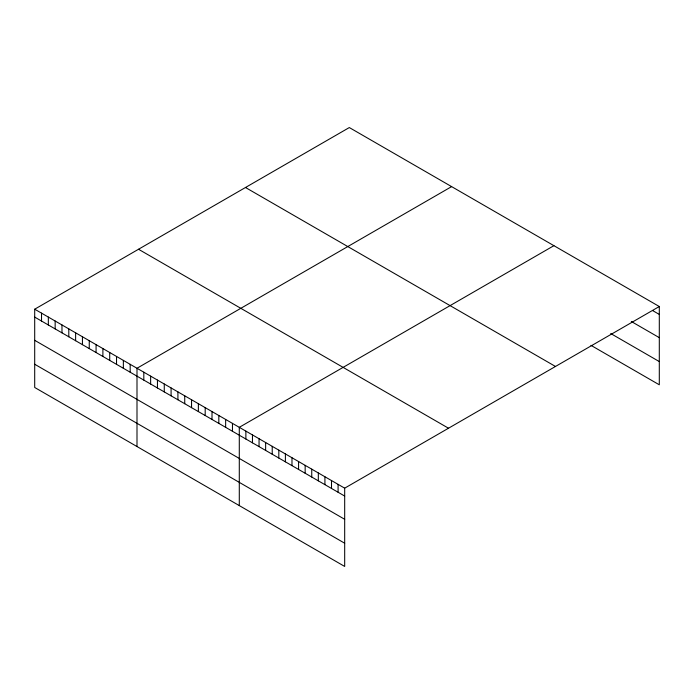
<?xml version="1.0" encoding="UTF-8"?>
<svg xmlns="http://www.w3.org/2000/svg" width="694" height="694" viewBox="0 0 694 694"><rect width="100%" height="100%" fill="white"/><g stroke="black" fill="none" stroke-linecap="round" stroke-linejoin="round"><path stroke-width="1.04" d="M659.3 306.522L344.684 488.168L344.684 566.443L34.7 387.478L34.7 309.203L349.316 127.557L659.3 306.522L659.3 384.797L590.958 345.343M451.612 186.617L136.996 368.262L136.996 446.537M553.907 245.676L239.291 427.322L239.291 505.588M652.716 310.617L659.3 314.425M631.306 321.487L659.3 337.648M610.72 333.528L659.3 361.574M245.494 187.501L555.478 366.467M138.522 249.259L448.506 428.224M34.7 309.203L344.684 488.168M34.7 317.097L344.684 496.063M34.7 340.32L344.684 519.294M34.7 364.255L344.684 543.22M338.091 484.369L338.091 492.263M331.506 480.56L331.506 488.463M324.922 476.761L324.922 484.655M318.329 472.961L318.329 480.855M311.745 469.153L311.745 477.056M305.16 465.353L305.16 473.247M298.576 461.545L298.576 469.448M291.983 457.745L291.983 465.639M285.399 453.945L285.399 461.84M278.815 450.137L278.815 458.04M272.222 446.337L272.222 454.232M265.637 442.529L265.637 450.432M259.053 438.729L259.053 446.624M252.46 434.93L252.46 442.824M245.876 431.121L245.876 439.024M232.464 423.383L232.464 431.278M225.645 419.445L225.645 427.339M218.827 415.506L218.827 423.409M212.008 411.568L212.008 419.471M205.19 407.638L205.19 415.533M198.371 403.7L198.371 411.594M191.553 399.761L191.553 407.656M184.734 395.823L184.734 403.717M177.916 391.884L177.916 399.779M171.088 387.946L171.088 395.849M164.27 384.008L164.27 391.91M157.451 380.078L157.451 387.972M150.633 376.139L150.633 384.034M143.814 372.201L143.814 380.095M130.177 364.324L130.177 372.218M123.358 360.386L123.358 368.288M116.531 356.447L116.531 364.35M109.713 352.509L109.713 360.412M102.894 348.579L102.894 356.473M96.076 344.64L96.076 352.535M89.257 340.702L89.257 348.596M82.439 336.764L82.439 344.658M75.62 332.825L75.62 340.728M68.801 328.887L68.801 336.79M61.974 324.948L61.974 332.851M55.156 321.018L55.156 328.913M48.337 317.08L48.337 324.974M41.519 313.141L41.519 321.036"/></g></svg>
